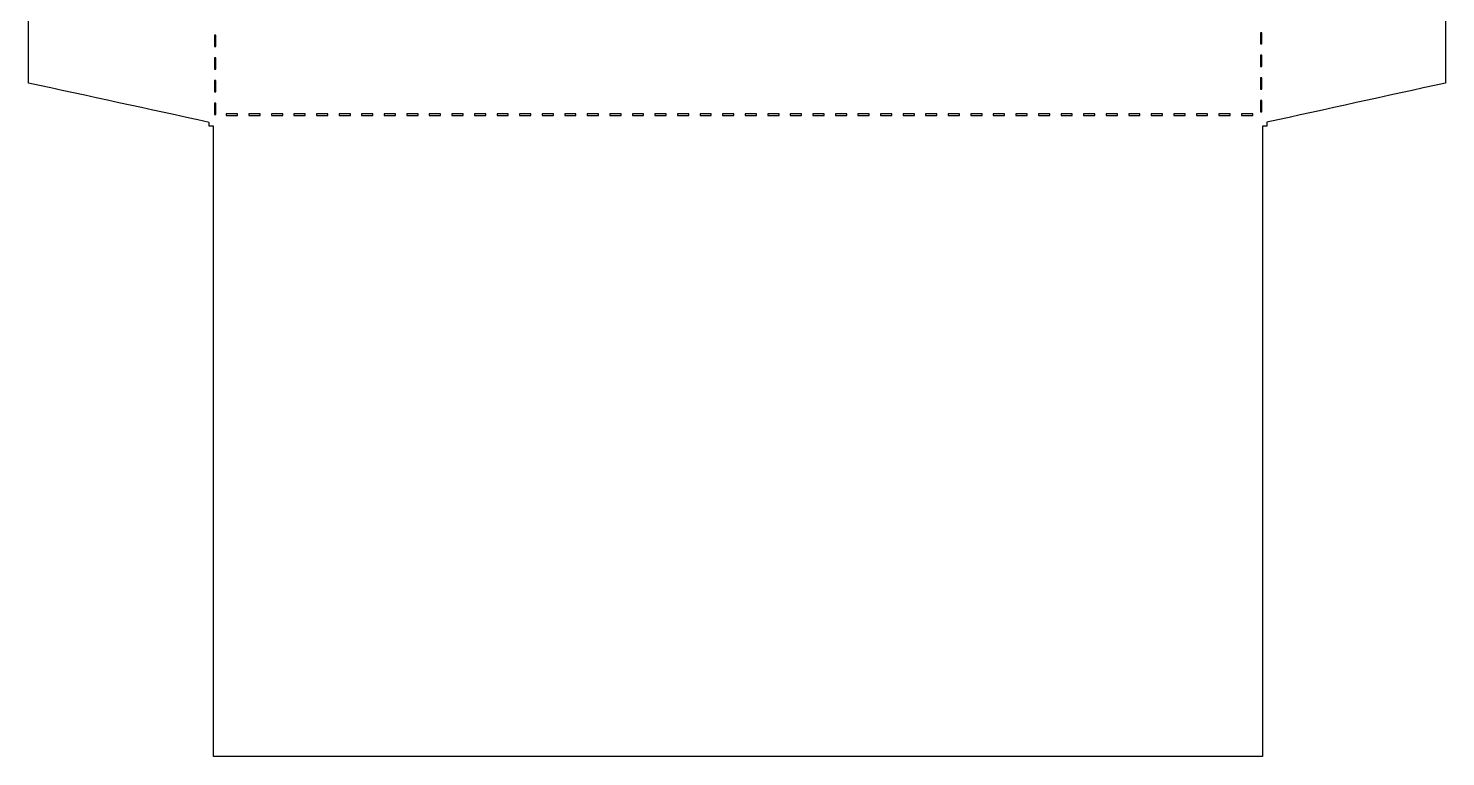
# Model space of a CAD drawing. Header units: centimetres. Extents: x -10 to 10, y -13.6 to 13.6.
# Drawn here: x -9.97 to 9.97, y -13.58 to -3.34 of the extents above; entities that cross this region are included whole.
import ezdxf

# ---------------------------------------------------------------- set-up
doc = ezdxf.new("R2010")
doc.units = ezdxf.units.CM
doc.header["$MEASUREMENT"] = 0
doc.layers.add('Layer 1', color=7, linetype='Continuous')

msp = doc.modelspace()

# ---------------------------------------------------------------- linework, layer by layer
at = {"layer": 'Layer 1', "color": 54, "lineweight": 25}
for points, knots in [([(-6.70801, 13.58387), (-7.076, 13.58387), (-7.37195, 13.28792), (-7.37195, 12.91993), (-7.37195, 12.91993), (-7.37195, 12.91993), (-7.42735, 7.36865), (-7.42735, 7.36865), (-7.42735, 7.36865), (-8.26927, 7.23777), (-9.11137, 7.10761), (-9.95329, 6.97674), (-9.95329, 6.97674), (-9.95983, 3.28109), (-9.96659, -0.41448), (-9.97313, -4.11013), (-9.97313, -4.11013), (-9.12463, -4.29435), (-8.27585, -4.47905), (-7.42734, -4.66327), (-7.42734, -4.66327), (-7.42734, -4.66327), (-7.42734, -4.71867), (-7.42734, -4.71867), (-7.42734, -4.71867), (-7.42734, -4.71867), (-7.36781, -4.71867), (-7.36781, -4.71867), (-7.36781, -4.71867), (-7.36781, -4.71867), (-7.36781, -13.58387), (-7.36781, -13.58387), (-7.36781, -13.58387), (-7.36781, -13.58387), (7.39594, -13.58387), (7.39594, -13.58387), (7.39594, -13.58387), (7.39594, -13.58387), (7.39594, -4.71867), (7.39594, -4.71867), (7.39594, -4.71867), (7.39594, -4.71867), (7.45547, -4.71867), (7.45547, -4.71867), (7.45547, -4.71867), (7.45547, -4.71867), (7.45547, -4.66245), (7.45547, -4.66245), (7.45547, -4.66245), (8.29478, -4.47851), (9.13384, -4.29407), (9.97315, -4.11013), (9.97315, -4.11013), (9.96666, -0.41449), (9.9606, 3.28108), (9.95412, 6.97673), (9.95412, 6.97673), (9.12135, 7.10741), (8.28824, 7.23714), (7.45546, 7.36782), (7.45546, 7.36782), (7.45546, 7.36782), (7.3918, 12.91993), (7.3918, 12.91993), (7.3918, 12.91993), (7.3918, 13.28792), (7.09503, 13.58387), (6.72703, 13.58387), (6.72703, 13.58387), (6.72703, 13.58387), (-6.70802, 13.58387), (-6.70802, 13.58387), (-6.70802, 13.58387), (-6.70802, 13.58387), (-6.70801, 13.58387), (-6.70801, 13.58387)], [0, 0, 0, 0, 0.05, 0.05, 0.05, 0.05, 0.1, 0.1, 0.1, 0.1, 0.15, 0.15, 0.15, 0.15, 0.2, 0.2, 0.2, 0.2, 0.25, 0.25, 0.25, 0.25, 0.3, 0.3, 0.3, 0.3, 0.35, 0.35, 0.35, 0.35, 0.4, 0.4, 0.4, 0.4, 0.45, 0.45, 0.45, 0.45, 0.5, 0.5, 0.5, 0.5, 0.55, 0.55, 0.55, 0.55, 0.6, 0.6, 0.6, 0.6, 0.65, 0.65, 0.65, 0.65, 0.7, 0.7, 0.7, 0.7, 0.75, 0.75, 0.75, 0.75, 0.8, 0.8, 0.8, 0.8, 0.85, 0.85, 0.85, 0.85, 0.9, 0.9, 0.9, 0.9, 1, 1, 1, 1]), ([(-7.35211, -3.43958), (-7.35211, -3.43958), (-7.33227, -3.43958), (-7.33227, -3.43958), (-7.33227, -3.43958), (-7.33227, -3.43958), (-7.33227, -3.59833), (-7.33227, -3.59833), (-7.33227, -3.59833), (-7.33227, -3.59833), (-7.35211, -3.59833), (-7.35211, -3.59833), (-7.35211, -3.59833), (-7.35211, -3.59833), (-7.35211, -3.43958), (-7.35211, -3.43958)], [0, 0, 0, 0, 0.2, 0.2, 0.2, 0.2, 0.4, 0.4, 0.4, 0.4, 0.6, 0.6, 0.6, 0.6, 1, 1, 1, 1]), ([(7.36534, -3.40238), (7.36534, -3.40238), (7.38518, -3.40238), (7.38518, -3.40238), (7.38518, -3.40238), (7.38518, -3.40238), (7.38518, -3.56113), (7.38518, -3.56113), (7.38518, -3.56113), (7.38518, -3.56113), (7.36534, -3.56113), (7.36534, -3.56113), (7.36534, -3.56113), (7.36534, -3.56113), (7.36534, -3.40238), (7.36534, -3.40238)], [0, 0, 0, 0, 0.2, 0.2, 0.2, 0.2, 0.4, 0.4, 0.4, 0.4, 0.6, 0.6, 0.6, 0.6, 1, 1, 1, 1]), ([(-7.35211, -3.75708), (-7.35211, -3.75708), (-7.33227, -3.75708), (-7.33227, -3.75708), (-7.33227, -3.75708), (-7.33227, -3.75708), (-7.33227, -3.91583), (-7.33227, -3.91583), (-7.33227, -3.91583), (-7.33227, -3.91583), (-7.35211, -3.91583), (-7.35211, -3.91583), (-7.35211, -3.91583), (-7.35211, -3.91583), (-7.35211, -3.75708), (-7.35211, -3.75708)], [0, 0, 0, 0, 0.2, 0.2, 0.2, 0.2, 0.4, 0.4, 0.4, 0.4, 0.6, 0.6, 0.6, 0.6, 1, 1, 1, 1]), ([(7.36534, -3.71988), (7.36534, -3.71988), (7.38518, -3.71988), (7.38518, -3.71988), (7.38518, -3.71988), (7.38518, -3.71988), (7.38518, -3.87863), (7.38518, -3.87863), (7.38518, -3.87863), (7.38518, -3.87863), (7.36534, -3.87863), (7.36534, -3.87863), (7.36534, -3.87863), (7.36534, -3.87863), (7.36534, -3.71988), (7.36534, -3.71988)], [0, 0, 0, 0, 0.2, 0.2, 0.2, 0.2, 0.4, 0.4, 0.4, 0.4, 0.6, 0.6, 0.6, 0.6, 1, 1, 1, 1]), ([(-7.35211, -4.07458), (-7.35211, -4.07458), (-7.33227, -4.07458), (-7.33227, -4.07458), (-7.33227, -4.07458), (-7.33227, -4.07458), (-7.33227, -4.23333), (-7.33227, -4.23333), (-7.33227, -4.23333), (-7.33227, -4.23333), (-7.35211, -4.23333), (-7.35211, -4.23333), (-7.35211, -4.23333), (-7.35211, -4.23333), (-7.35211, -4.07458), (-7.35211, -4.07458)], [0, 0, 0, 0, 0.2, 0.2, 0.2, 0.2, 0.4, 0.4, 0.4, 0.4, 0.6, 0.6, 0.6, 0.6, 1, 1, 1, 1]), ([(7.36534, -4.03738), (7.36534, -4.03738), (7.38518, -4.03738), (7.38518, -4.03738), (7.38518, -4.03738), (7.38518, -4.03738), (7.38518, -4.19613), (7.38518, -4.19613), (7.38518, -4.19613), (7.38518, -4.19613), (7.36534, -4.19613), (7.36534, -4.19613), (7.36534, -4.19613), (7.36534, -4.19613), (7.36534, -4.03738), (7.36534, -4.03738)], [0, 0, 0, 0, 0.2, 0.2, 0.2, 0.2, 0.4, 0.4, 0.4, 0.4, 0.6, 0.6, 0.6, 0.6, 1, 1, 1, 1]), ([(7.36534, -4.35488), (7.36534, -4.35488), (7.38518, -4.35488), (7.38518, -4.35488), (7.38518, -4.35488), (7.38518, -4.35488), (7.38518, -4.51363), (7.38518, -4.51363), (7.38518, -4.51363), (7.38518, -4.51363), (7.36534, -4.51363), (7.36534, -4.51363), (7.36534, -4.51363), (7.36534, -4.51363), (7.36534, -4.35488), (7.36534, -4.35488)], [0, 0, 0, 0, 0.2, 0.2, 0.2, 0.2, 0.4, 0.4, 0.4, 0.4, 0.6, 0.6, 0.6, 0.6, 1, 1, 1, 1]), ([(-7.35211, -4.39208), (-7.35211, -4.39208), (-7.33227, -4.39208), (-7.33227, -4.39208), (-7.33227, -4.39208), (-7.33227, -4.39208), (-7.33227, -4.55083), (-7.33227, -4.55083), (-7.33227, -4.55083), (-7.33227, -4.55083), (-7.35211, -4.55083), (-7.35211, -4.55083), (-7.35211, -4.55083), (-7.35211, -4.55083), (-7.35211, -4.39208), (-7.35211, -4.39208)], [0, 0, 0, 0, 0.2, 0.2, 0.2, 0.2, 0.4, 0.4, 0.4, 0.4, 0.6, 0.6, 0.6, 0.6, 1, 1, 1, 1]), ([(-7.18757, -4.54505), (-7.18757, -4.54505), (-7.02882, -4.54505), (-7.02882, -4.54505), (-7.02882, -4.54505), (-7.02882, -4.54505), (-7.02882, -4.56489), (-7.02882, -4.56489), (-7.02882, -4.56489), (-7.02882, -4.56489), (-7.18757, -4.56489), (-7.18757, -4.56489), (-7.18757, -4.56489), (-7.18757, -4.56489), (-7.18757, -4.54505), (-7.18757, -4.54505)], [0, 0, 0, 0, 0.2, 0.2, 0.2, 0.2, 0.4, 0.4, 0.4, 0.4, 0.6, 0.6, 0.6, 0.6, 1, 1, 1, 1]), ([(-6.87007, -4.54505), (-6.87007, -4.54505), (-6.71132, -4.54505), (-6.71132, -4.54505), (-6.71132, -4.54505), (-6.71132, -4.54505), (-6.71132, -4.56489), (-6.71132, -4.56489), (-6.71132, -4.56489), (-6.71132, -4.56489), (-6.87007, -4.56489), (-6.87007, -4.56489), (-6.87007, -4.56489), (-6.87007, -4.56489), (-6.87007, -4.54505), (-6.87007, -4.54505)], [0, 0, 0, 0, 0.2, 0.2, 0.2, 0.2, 0.4, 0.4, 0.4, 0.4, 0.6, 0.6, 0.6, 0.6, 1, 1, 1, 1]), ([(-6.55257, -4.54505), (-6.55257, -4.54505), (-6.39382, -4.54505), (-6.39382, -4.54505), (-6.39382, -4.54505), (-6.39382, -4.54505), (-6.39382, -4.56489), (-6.39382, -4.56489), (-6.39382, -4.56489), (-6.39382, -4.56489), (-6.55257, -4.56489), (-6.55257, -4.56489), (-6.55257, -4.56489), (-6.55257, -4.56489), (-6.55257, -4.54505), (-6.55257, -4.54505)], [0, 0, 0, 0, 0.2, 0.2, 0.2, 0.2, 0.4, 0.4, 0.4, 0.4, 0.6, 0.6, 0.6, 0.6, 1, 1, 1, 1]), ([(-6.23507, -4.54505), (-6.23507, -4.54505), (-6.07632, -4.54505), (-6.07632, -4.54505), (-6.07632, -4.54505), (-6.07632, -4.54505), (-6.07632, -4.56489), (-6.07632, -4.56489), (-6.07632, -4.56489), (-6.07632, -4.56489), (-6.23507, -4.56489), (-6.23507, -4.56489), (-6.23507, -4.56489), (-6.23507, -4.56489), (-6.23507, -4.54505), (-6.23507, -4.54505)], [0, 0, 0, 0, 0.2, 0.2, 0.2, 0.2, 0.4, 0.4, 0.4, 0.4, 0.6, 0.6, 0.6, 0.6, 1, 1, 1, 1]), ([(-5.91757, -4.54505), (-5.91757, -4.54505), (-5.75882, -4.54505), (-5.75882, -4.54505), (-5.75882, -4.54505), (-5.75882, -4.54505), (-5.75882, -4.56489), (-5.75882, -4.56489), (-5.75882, -4.56489), (-5.75882, -4.56489), (-5.91757, -4.56489), (-5.91757, -4.56489), (-5.91757, -4.56489), (-5.91757, -4.56489), (-5.91757, -4.54505), (-5.91757, -4.54505)], [0, 0, 0, 0, 0.2, 0.2, 0.2, 0.2, 0.4, 0.4, 0.4, 0.4, 0.6, 0.6, 0.6, 0.6, 1, 1, 1, 1]), ([(-5.60007, -4.54505), (-5.60007, -4.54505), (-5.44132, -4.54505), (-5.44132, -4.54505), (-5.44132, -4.54505), (-5.44132, -4.54505), (-5.44132, -4.56489), (-5.44132, -4.56489), (-5.44132, -4.56489), (-5.44132, -4.56489), (-5.60007, -4.56489), (-5.60007, -4.56489), (-5.60007, -4.56489), (-5.60007, -4.56489), (-5.60007, -4.54505), (-5.60007, -4.54505)], [0, 0, 0, 0, 0.2, 0.2, 0.2, 0.2, 0.4, 0.4, 0.4, 0.4, 0.6, 0.6, 0.6, 0.6, 1, 1, 1, 1]), ([(-5.28257, -4.54505), (-5.28257, -4.54505), (-5.12382, -4.54505), (-5.12382, -4.54505), (-5.12382, -4.54505), (-5.12382, -4.54505), (-5.12382, -4.56489), (-5.12382, -4.56489), (-5.12382, -4.56489), (-5.12382, -4.56489), (-5.28257, -4.56489), (-5.28257, -4.56489), (-5.28257, -4.56489), (-5.28257, -4.56489), (-5.28257, -4.54505), (-5.28257, -4.54505)], [0, 0, 0, 0, 0.2, 0.2, 0.2, 0.2, 0.4, 0.4, 0.4, 0.4, 0.6, 0.6, 0.6, 0.6, 1, 1, 1, 1]), ([(-4.96507, -4.54505), (-4.96507, -4.54505), (-4.80632, -4.54505), (-4.80632, -4.54505), (-4.80632, -4.54505), (-4.80632, -4.54505), (-4.80632, -4.56489), (-4.80632, -4.56489), (-4.80632, -4.56489), (-4.80632, -4.56489), (-4.96507, -4.56489), (-4.96507, -4.56489), (-4.96507, -4.56489), (-4.96507, -4.56489), (-4.96507, -4.54505), (-4.96507, -4.54505)], [0, 0, 0, 0, 0.2, 0.2, 0.2, 0.2, 0.4, 0.4, 0.4, 0.4, 0.6, 0.6, 0.6, 0.6, 1, 1, 1, 1]), ([(-4.64757, -4.54505), (-4.64757, -4.54505), (-4.48882, -4.54505), (-4.48882, -4.54505), (-4.48882, -4.54505), (-4.48882, -4.54505), (-4.48882, -4.56489), (-4.48882, -4.56489), (-4.48882, -4.56489), (-4.48882, -4.56489), (-4.64757, -4.56489), (-4.64757, -4.56489), (-4.64757, -4.56489), (-4.64757, -4.56489), (-4.64757, -4.54505), (-4.64757, -4.54505)], [0, 0, 0, 0, 0.2, 0.2, 0.2, 0.2, 0.4, 0.4, 0.4, 0.4, 0.6, 0.6, 0.6, 0.6, 1, 1, 1, 1]), ([(-4.33007, -4.54505), (-4.33007, -4.54505), (-4.17132, -4.54505), (-4.17132, -4.54505), (-4.17132, -4.54505), (-4.17132, -4.54505), (-4.17132, -4.56489), (-4.17132, -4.56489), (-4.17132, -4.56489), (-4.17132, -4.56489), (-4.33007, -4.56489), (-4.33007, -4.56489), (-4.33007, -4.56489), (-4.33007, -4.56489), (-4.33007, -4.54505), (-4.33007, -4.54505)], [0, 0, 0, 0, 0.2, 0.2, 0.2, 0.2, 0.4, 0.4, 0.4, 0.4, 0.6, 0.6, 0.6, 0.6, 1, 1, 1, 1]), ([(-4.01257, -4.54505), (-4.01257, -4.54505), (-3.85382, -4.54505), (-3.85382, -4.54505), (-3.85382, -4.54505), (-3.85382, -4.54505), (-3.85382, -4.56489), (-3.85382, -4.56489), (-3.85382, -4.56489), (-3.85382, -4.56489), (-4.01257, -4.56489), (-4.01257, -4.56489), (-4.01257, -4.56489), (-4.01257, -4.56489), (-4.01257, -4.54505), (-4.01257, -4.54505)], [0, 0, 0, 0, 0.2, 0.2, 0.2, 0.2, 0.4, 0.4, 0.4, 0.4, 0.6, 0.6, 0.6, 0.6, 1, 1, 1, 1]), ([(-3.69507, -4.54505), (-3.69507, -4.54505), (-3.53632, -4.54505), (-3.53632, -4.54505), (-3.53632, -4.54505), (-3.53632, -4.54505), (-3.53632, -4.56489), (-3.53632, -4.56489), (-3.53632, -4.56489), (-3.53632, -4.56489), (-3.69507, -4.56489), (-3.69507, -4.56489), (-3.69507, -4.56489), (-3.69507, -4.56489), (-3.69507, -4.54505), (-3.69507, -4.54505)], [0, 0, 0, 0, 0.2, 0.2, 0.2, 0.2, 0.4, 0.4, 0.4, 0.4, 0.6, 0.6, 0.6, 0.6, 1, 1, 1, 1]), ([(-3.37757, -4.54505), (-3.37757, -4.54505), (-3.21882, -4.54505), (-3.21882, -4.54505), (-3.21882, -4.54505), (-3.21882, -4.54505), (-3.21882, -4.56489), (-3.21882, -4.56489), (-3.21882, -4.56489), (-3.21882, -4.56489), (-3.37757, -4.56489), (-3.37757, -4.56489), (-3.37757, -4.56489), (-3.37757, -4.56489), (-3.37757, -4.54505), (-3.37757, -4.54505)], [0, 0, 0, 0, 0.2, 0.2, 0.2, 0.2, 0.4, 0.4, 0.4, 0.4, 0.6, 0.6, 0.6, 0.6, 1, 1, 1, 1]), ([(-3.06007, -4.54505), (-3.06007, -4.54505), (-2.90132, -4.54505), (-2.90132, -4.54505), (-2.90132, -4.54505), (-2.90132, -4.54505), (-2.90132, -4.56489), (-2.90132, -4.56489), (-2.90132, -4.56489), (-2.90132, -4.56489), (-3.06007, -4.56489), (-3.06007, -4.56489), (-3.06007, -4.56489), (-3.06007, -4.56489), (-3.06007, -4.54505), (-3.06007, -4.54505)], [0, 0, 0, 0, 0.2, 0.2, 0.2, 0.2, 0.4, 0.4, 0.4, 0.4, 0.6, 0.6, 0.6, 0.6, 1, 1, 1, 1]), ([(-2.74257, -4.54505), (-2.74257, -4.54505), (-2.58382, -4.54505), (-2.58382, -4.54505), (-2.58382, -4.54505), (-2.58382, -4.54505), (-2.58382, -4.56489), (-2.58382, -4.56489), (-2.58382, -4.56489), (-2.58382, -4.56489), (-2.74257, -4.56489), (-2.74257, -4.56489), (-2.74257, -4.56489), (-2.74257, -4.56489), (-2.74257, -4.54505), (-2.74257, -4.54505)], [0, 0, 0, 0, 0.2, 0.2, 0.2, 0.2, 0.4, 0.4, 0.4, 0.4, 0.6, 0.6, 0.6, 0.6, 1, 1, 1, 1]), ([(-2.42507, -4.54505), (-2.42507, -4.54505), (-2.26632, -4.54505), (-2.26632, -4.54505), (-2.26632, -4.54505), (-2.26632, -4.54505), (-2.26632, -4.56489), (-2.26632, -4.56489), (-2.26632, -4.56489), (-2.26632, -4.56489), (-2.42507, -4.56489), (-2.42507, -4.56489), (-2.42507, -4.56489), (-2.42507, -4.56489), (-2.42507, -4.54505), (-2.42507, -4.54505)], [0, 0, 0, 0, 0.2, 0.2, 0.2, 0.2, 0.4, 0.4, 0.4, 0.4, 0.6, 0.6, 0.6, 0.6, 1, 1, 1, 1]), ([(-2.10757, -4.54505), (-2.10757, -4.54505), (-1.94882, -4.54505), (-1.94882, -4.54505), (-1.94882, -4.54505), (-1.94882, -4.54505), (-1.94882, -4.56489), (-1.94882, -4.56489), (-1.94882, -4.56489), (-1.94882, -4.56489), (-2.10757, -4.56489), (-2.10757, -4.56489), (-2.10757, -4.56489), (-2.10757, -4.56489), (-2.10757, -4.54505), (-2.10757, -4.54505)], [0, 0, 0, 0, 0.2, 0.2, 0.2, 0.2, 0.4, 0.4, 0.4, 0.4, 0.6, 0.6, 0.6, 0.6, 1, 1, 1, 1]), ([(-1.79007, -4.54505), (-1.79007, -4.54505), (-1.63132, -4.54505), (-1.63132, -4.54505), (-1.63132, -4.54505), (-1.63132, -4.54505), (-1.63132, -4.56489), (-1.63132, -4.56489), (-1.63132, -4.56489), (-1.63132, -4.56489), (-1.79007, -4.56489), (-1.79007, -4.56489), (-1.79007, -4.56489), (-1.79007, -4.56489), (-1.79007, -4.54505), (-1.79007, -4.54505)], [0, 0, 0, 0, 0.2, 0.2, 0.2, 0.2, 0.4, 0.4, 0.4, 0.4, 0.6, 0.6, 0.6, 0.6, 1, 1, 1, 1]), ([(-1.47257, -4.54505), (-1.47257, -4.54505), (-1.31382, -4.54505), (-1.31382, -4.54505), (-1.31382, -4.54505), (-1.31382, -4.54505), (-1.31382, -4.56489), (-1.31382, -4.56489), (-1.31382, -4.56489), (-1.31382, -4.56489), (-1.47257, -4.56489), (-1.47257, -4.56489), (-1.47257, -4.56489), (-1.47257, -4.56489), (-1.47257, -4.54505), (-1.47257, -4.54505)], [0, 0, 0, 0, 0.2, 0.2, 0.2, 0.2, 0.4, 0.4, 0.4, 0.4, 0.6, 0.6, 0.6, 0.6, 1, 1, 1, 1]), ([(-1.15507, -4.54505), (-1.15507, -4.54505), (-0.99632, -4.54505), (-0.99632, -4.54505), (-0.99632, -4.54505), (-0.99632, -4.54505), (-0.99632, -4.56489), (-0.99632, -4.56489), (-0.99632, -4.56489), (-0.99632, -4.56489), (-1.15507, -4.56489), (-1.15507, -4.56489), (-1.15507, -4.56489), (-1.15507, -4.56489), (-1.15507, -4.54505), (-1.15507, -4.54505)], [0, 0, 0, 0, 0.2, 0.2, 0.2, 0.2, 0.4, 0.4, 0.4, 0.4, 0.6, 0.6, 0.6, 0.6, 1, 1, 1, 1]), ([(-0.83757, -4.54505), (-0.83757, -4.54505), (-0.67882, -4.54505), (-0.67882, -4.54505), (-0.67882, -4.54505), (-0.67882, -4.54505), (-0.67882, -4.56489), (-0.67882, -4.56489), (-0.67882, -4.56489), (-0.67882, -4.56489), (-0.83757, -4.56489), (-0.83757, -4.56489), (-0.83757, -4.56489), (-0.83757, -4.56489), (-0.83757, -4.54505), (-0.83757, -4.54505)], [0, 0, 0, 0, 0.2, 0.2, 0.2, 0.2, 0.4, 0.4, 0.4, 0.4, 0.6, 0.6, 0.6, 0.6, 1, 1, 1, 1]), ([(-0.52007, -4.54505), (-0.52007, -4.54505), (-0.36132, -4.54505), (-0.36132, -4.54505), (-0.36132, -4.54505), (-0.36132, -4.54505), (-0.36132, -4.56489), (-0.36132, -4.56489), (-0.36132, -4.56489), (-0.36132, -4.56489), (-0.52007, -4.56489), (-0.52007, -4.56489), (-0.52007, -4.56489), (-0.52007, -4.56489), (-0.52007, -4.54505), (-0.52007, -4.54505)], [0, 0, 0, 0, 0.2, 0.2, 0.2, 0.2, 0.4, 0.4, 0.4, 0.4, 0.6, 0.6, 0.6, 0.6, 1, 1, 1, 1]), ([(-0.20257, -4.54505), (-0.20257, -4.54505), (-0.04382, -4.54505), (-0.04382, -4.54505), (-0.04382, -4.54505), (-0.04382, -4.54505), (-0.04382, -4.56489), (-0.04382, -4.56489), (-0.04382, -4.56489), (-0.04382, -4.56489), (-0.20257, -4.56489), (-0.20257, -4.56489), (-0.20257, -4.56489), (-0.20257, -4.56489), (-0.20257, -4.54505), (-0.20257, -4.54505)], [0, 0, 0, 0, 0.2, 0.2, 0.2, 0.2, 0.4, 0.4, 0.4, 0.4, 0.6, 0.6, 0.6, 0.6, 1, 1, 1, 1]), ([(0.11493, -4.54505), (0.11493, -4.54505), (0.27368, -4.54505), (0.27368, -4.54505), (0.27368, -4.54505), (0.27368, -4.54505), (0.27368, -4.56489), (0.27368, -4.56489), (0.27368, -4.56489), (0.27368, -4.56489), (0.11493, -4.56489), (0.11493, -4.56489), (0.11493, -4.56489), (0.11493, -4.56489), (0.11493, -4.54505), (0.11493, -4.54505)], [0, 0, 0, 0, 0.2, 0.2, 0.2, 0.2, 0.4, 0.4, 0.4, 0.4, 0.6, 0.6, 0.6, 0.6, 1, 1, 1, 1]), ([(0.43243, -4.54505), (0.43243, -4.54505), (0.59118, -4.54505), (0.59118, -4.54505), (0.59118, -4.54505), (0.59118, -4.54505), (0.59118, -4.56489), (0.59118, -4.56489), (0.59118, -4.56489), (0.59118, -4.56489), (0.43243, -4.56489), (0.43243, -4.56489), (0.43243, -4.56489), (0.43243, -4.56489), (0.43243, -4.54505), (0.43243, -4.54505)], [0, 0, 0, 0, 0.2, 0.2, 0.2, 0.2, 0.4, 0.4, 0.4, 0.4, 0.6, 0.6, 0.6, 0.6, 1, 1, 1, 1]), ([(0.74993, -4.54505), (0.74993, -4.54505), (0.90868, -4.54505), (0.90868, -4.54505), (0.90868, -4.54505), (0.90868, -4.54505), (0.90868, -4.56489), (0.90868, -4.56489), (0.90868, -4.56489), (0.90868, -4.56489), (0.74993, -4.56489), (0.74993, -4.56489), (0.74993, -4.56489), (0.74993, -4.56489), (0.74993, -4.54505), (0.74993, -4.54505)], [0, 0, 0, 0, 0.2, 0.2, 0.2, 0.2, 0.4, 0.4, 0.4, 0.4, 0.6, 0.6, 0.6, 0.6, 1, 1, 1, 1]), ([(1.06743, -4.54505), (1.06743, -4.54505), (1.22618, -4.54505), (1.22618, -4.54505), (1.22618, -4.54505), (1.22618, -4.54505), (1.22618, -4.56489), (1.22618, -4.56489), (1.22618, -4.56489), (1.22618, -4.56489), (1.06743, -4.56489), (1.06743, -4.56489), (1.06743, -4.56489), (1.06743, -4.56489), (1.06743, -4.54505), (1.06743, -4.54505)], [0, 0, 0, 0, 0.2, 0.2, 0.2, 0.2, 0.4, 0.4, 0.4, 0.4, 0.6, 0.6, 0.6, 0.6, 1, 1, 1, 1]), ([(1.38493, -4.54505), (1.38493, -4.54505), (1.54368, -4.54505), (1.54368, -4.54505), (1.54368, -4.54505), (1.54368, -4.54505), (1.54368, -4.56489), (1.54368, -4.56489), (1.54368, -4.56489), (1.54368, -4.56489), (1.38493, -4.56489), (1.38493, -4.56489), (1.38493, -4.56489), (1.38493, -4.56489), (1.38493, -4.54505), (1.38493, -4.54505)], [0, 0, 0, 0, 0.2, 0.2, 0.2, 0.2, 0.4, 0.4, 0.4, 0.4, 0.6, 0.6, 0.6, 0.6, 1, 1, 1, 1]), ([(1.70243, -4.54505), (1.70243, -4.54505), (1.86118, -4.54505), (1.86118, -4.54505), (1.86118, -4.54505), (1.86118, -4.54505), (1.86118, -4.56489), (1.86118, -4.56489), (1.86118, -4.56489), (1.86118, -4.56489), (1.70243, -4.56489), (1.70243, -4.56489), (1.70243, -4.56489), (1.70243, -4.56489), (1.70243, -4.54505), (1.70243, -4.54505)], [0, 0, 0, 0, 0.2, 0.2, 0.2, 0.2, 0.4, 0.4, 0.4, 0.4, 0.6, 0.6, 0.6, 0.6, 1, 1, 1, 1]), ([(2.01993, -4.54505), (2.01993, -4.54505), (2.17868, -4.54505), (2.17868, -4.54505), (2.17868, -4.54505), (2.17868, -4.54505), (2.17868, -4.56489), (2.17868, -4.56489), (2.17868, -4.56489), (2.17868, -4.56489), (2.01993, -4.56489), (2.01993, -4.56489), (2.01993, -4.56489), (2.01993, -4.56489), (2.01993, -4.54505), (2.01993, -4.54505)], [0, 0, 0, 0, 0.2, 0.2, 0.2, 0.2, 0.4, 0.4, 0.4, 0.4, 0.6, 0.6, 0.6, 0.6, 1, 1, 1, 1]), ([(2.33743, -4.54505), (2.33743, -4.54505), (2.49618, -4.54505), (2.49618, -4.54505), (2.49618, -4.54505), (2.49618, -4.54505), (2.49618, -4.56489), (2.49618, -4.56489), (2.49618, -4.56489), (2.49618, -4.56489), (2.33743, -4.56489), (2.33743, -4.56489), (2.33743, -4.56489), (2.33743, -4.56489), (2.33743, -4.54505), (2.33743, -4.54505)], [0, 0, 0, 0, 0.2, 0.2, 0.2, 0.2, 0.4, 0.4, 0.4, 0.4, 0.6, 0.6, 0.6, 0.6, 1, 1, 1, 1]), ([(2.65493, -4.54505), (2.65493, -4.54505), (2.81368, -4.54505), (2.81368, -4.54505), (2.81368, -4.54505), (2.81368, -4.54505), (2.81368, -4.56489), (2.81368, -4.56489), (2.81368, -4.56489), (2.81368, -4.56489), (2.65493, -4.56489), (2.65493, -4.56489), (2.65493, -4.56489), (2.65493, -4.56489), (2.65493, -4.54505), (2.65493, -4.54505)], [0, 0, 0, 0, 0.2, 0.2, 0.2, 0.2, 0.4, 0.4, 0.4, 0.4, 0.6, 0.6, 0.6, 0.6, 1, 1, 1, 1]), ([(2.97243, -4.54505), (2.97243, -4.54505), (3.13118, -4.54505), (3.13118, -4.54505), (3.13118, -4.54505), (3.13118, -4.54505), (3.13118, -4.56489), (3.13118, -4.56489), (3.13118, -4.56489), (3.13118, -4.56489), (2.97243, -4.56489), (2.97243, -4.56489), (2.97243, -4.56489), (2.97243, -4.56489), (2.97243, -4.54505), (2.97243, -4.54505)], [0, 0, 0, 0, 0.2, 0.2, 0.2, 0.2, 0.4, 0.4, 0.4, 0.4, 0.6, 0.6, 0.6, 0.6, 1, 1, 1, 1]), ([(3.28993, -4.54505), (3.28993, -4.54505), (3.44868, -4.54505), (3.44868, -4.54505), (3.44868, -4.54505), (3.44868, -4.54505), (3.44868, -4.56489), (3.44868, -4.56489), (3.44868, -4.56489), (3.44868, -4.56489), (3.28993, -4.56489), (3.28993, -4.56489), (3.28993, -4.56489), (3.28993, -4.56489), (3.28993, -4.54505), (3.28993, -4.54505)], [0, 0, 0, 0, 0.2, 0.2, 0.2, 0.2, 0.4, 0.4, 0.4, 0.4, 0.6, 0.6, 0.6, 0.6, 1, 1, 1, 1]), ([(3.60743, -4.54505), (3.60743, -4.54505), (3.76618, -4.54505), (3.76618, -4.54505), (3.76618, -4.54505), (3.76618, -4.54505), (3.76618, -4.56489), (3.76618, -4.56489), (3.76618, -4.56489), (3.76618, -4.56489), (3.60743, -4.56489), (3.60743, -4.56489), (3.60743, -4.56489), (3.60743, -4.56489), (3.60743, -4.54505), (3.60743, -4.54505)], [0, 0, 0, 0, 0.2, 0.2, 0.2, 0.2, 0.4, 0.4, 0.4, 0.4, 0.6, 0.6, 0.6, 0.6, 1, 1, 1, 1]), ([(3.92493, -4.54505), (3.92493, -4.54505), (4.08368, -4.54505), (4.08368, -4.54505), (4.08368, -4.54505), (4.08368, -4.54505), (4.08368, -4.56489), (4.08368, -4.56489), (4.08368, -4.56489), (4.08368, -4.56489), (3.92493, -4.56489), (3.92493, -4.56489), (3.92493, -4.56489), (3.92493, -4.56489), (3.92493, -4.54505), (3.92493, -4.54505)], [0, 0, 0, 0, 0.2, 0.2, 0.2, 0.2, 0.4, 0.4, 0.4, 0.4, 0.6, 0.6, 0.6, 0.6, 1, 1, 1, 1]), ([(4.24243, -4.54505), (4.24243, -4.54505), (4.40118, -4.54505), (4.40118, -4.54505), (4.40118, -4.54505), (4.40118, -4.54505), (4.40118, -4.56489), (4.40118, -4.56489), (4.40118, -4.56489), (4.40118, -4.56489), (4.24243, -4.56489), (4.24243, -4.56489), (4.24243, -4.56489), (4.24243, -4.56489), (4.24243, -4.54505), (4.24243, -4.54505)], [0, 0, 0, 0, 0.2, 0.2, 0.2, 0.2, 0.4, 0.4, 0.4, 0.4, 0.6, 0.6, 0.6, 0.6, 1, 1, 1, 1]), ([(4.55993, -4.54505), (4.55993, -4.54505), (4.71868, -4.54505), (4.71868, -4.54505), (4.71868, -4.54505), (4.71868, -4.54505), (4.71868, -4.56489), (4.71868, -4.56489), (4.71868, -4.56489), (4.71868, -4.56489), (4.55993, -4.56489), (4.55993, -4.56489), (4.55993, -4.56489), (4.55993, -4.56489), (4.55993, -4.54505), (4.55993, -4.54505)], [0, 0, 0, 0, 0.2, 0.2, 0.2, 0.2, 0.4, 0.4, 0.4, 0.4, 0.6, 0.6, 0.6, 0.6, 1, 1, 1, 1]), ([(4.87743, -4.54505), (4.87743, -4.54505), (5.03618, -4.54505), (5.03618, -4.54505), (5.03618, -4.54505), (5.03618, -4.54505), (5.03618, -4.56489), (5.03618, -4.56489), (5.03618, -4.56489), (5.03618, -4.56489), (4.87743, -4.56489), (4.87743, -4.56489), (4.87743, -4.56489), (4.87743, -4.56489), (4.87743, -4.54505), (4.87743, -4.54505)], [0, 0, 0, 0, 0.2, 0.2, 0.2, 0.2, 0.4, 0.4, 0.4, 0.4, 0.6, 0.6, 0.6, 0.6, 1, 1, 1, 1]), ([(5.19493, -4.54505), (5.19493, -4.54505), (5.35368, -4.54505), (5.35368, -4.54505), (5.35368, -4.54505), (5.35368, -4.54505), (5.35368, -4.56489), (5.35368, -4.56489), (5.35368, -4.56489), (5.35368, -4.56489), (5.19493, -4.56489), (5.19493, -4.56489), (5.19493, -4.56489), (5.19493, -4.56489), (5.19493, -4.54505), (5.19493, -4.54505)], [0, 0, 0, 0, 0.2, 0.2, 0.2, 0.2, 0.4, 0.4, 0.4, 0.4, 0.6, 0.6, 0.6, 0.6, 1, 1, 1, 1]), ([(5.51243, -4.54505), (5.51243, -4.54505), (5.67118, -4.54505), (5.67118, -4.54505), (5.67118, -4.54505), (5.67118, -4.54505), (5.67118, -4.56489), (5.67118, -4.56489), (5.67118, -4.56489), (5.67118, -4.56489), (5.51243, -4.56489), (5.51243, -4.56489), (5.51243, -4.56489), (5.51243, -4.56489), (5.51243, -4.54505), (5.51243, -4.54505)], [0, 0, 0, 0, 0.2, 0.2, 0.2, 0.2, 0.4, 0.4, 0.4, 0.4, 0.6, 0.6, 0.6, 0.6, 1, 1, 1, 1]), ([(5.82993, -4.54505), (5.82993, -4.54505), (5.98868, -4.54505), (5.98868, -4.54505), (5.98868, -4.54505), (5.98868, -4.54505), (5.98868, -4.56489), (5.98868, -4.56489), (5.98868, -4.56489), (5.98868, -4.56489), (5.82993, -4.56489), (5.82993, -4.56489), (5.82993, -4.56489), (5.82993, -4.56489), (5.82993, -4.54505), (5.82993, -4.54505)], [0, 0, 0, 0, 0.2, 0.2, 0.2, 0.2, 0.4, 0.4, 0.4, 0.4, 0.6, 0.6, 0.6, 0.6, 1, 1, 1, 1]), ([(6.14743, -4.54505), (6.14743, -4.54505), (6.30618, -4.54505), (6.30618, -4.54505), (6.30618, -4.54505), (6.30618, -4.54505), (6.30618, -4.56489), (6.30618, -4.56489), (6.30618, -4.56489), (6.30618, -4.56489), (6.14743, -4.56489), (6.14743, -4.56489), (6.14743, -4.56489), (6.14743, -4.56489), (6.14743, -4.54505), (6.14743, -4.54505)], [0, 0, 0, 0, 0.2, 0.2, 0.2, 0.2, 0.4, 0.4, 0.4, 0.4, 0.6, 0.6, 0.6, 0.6, 1, 1, 1, 1]), ([(6.46493, -4.54505), (6.46493, -4.54505), (6.62368, -4.54505), (6.62368, -4.54505), (6.62368, -4.54505), (6.62368, -4.54505), (6.62368, -4.56489), (6.62368, -4.56489), (6.62368, -4.56489), (6.62368, -4.56489), (6.46493, -4.56489), (6.46493, -4.56489), (6.46493, -4.56489), (6.46493, -4.56489), (6.46493, -4.54505), (6.46493, -4.54505)], [0, 0, 0, 0, 0.2, 0.2, 0.2, 0.2, 0.4, 0.4, 0.4, 0.4, 0.6, 0.6, 0.6, 0.6, 1, 1, 1, 1]), ([(6.78243, -4.54505), (6.78243, -4.54505), (6.94118, -4.54505), (6.94118, -4.54505), (6.94118, -4.54505), (6.94118, -4.54505), (6.94118, -4.56489), (6.94118, -4.56489), (6.94118, -4.56489), (6.94118, -4.56489), (6.78243, -4.56489), (6.78243, -4.56489), (6.78243, -4.56489), (6.78243, -4.56489), (6.78243, -4.54505), (6.78243, -4.54505)], [0, 0, 0, 0, 0.2, 0.2, 0.2, 0.2, 0.4, 0.4, 0.4, 0.4, 0.6, 0.6, 0.6, 0.6, 1, 1, 1, 1]), ([(7.09993, -4.54505), (7.09993, -4.54505), (7.25868, -4.54505), (7.25868, -4.54505), (7.25868, -4.54505), (7.25868, -4.54505), (7.25868, -4.56489), (7.25868, -4.56489), (7.25868, -4.56489), (7.25868, -4.56489), (7.09993, -4.56489), (7.09993, -4.56489), (7.09993, -4.56489), (7.09993, -4.56489), (7.09993, -4.54505), (7.09993, -4.54505)], [0, 0, 0, 0, 0.2, 0.2, 0.2, 0.2, 0.4, 0.4, 0.4, 0.4, 0.6, 0.6, 0.6, 0.6, 1, 1, 1, 1])]:
    msp.add_open_spline(points, degree=3, knots=knots, dxfattribs=at)

doc.saveas('drawing.dxf')
